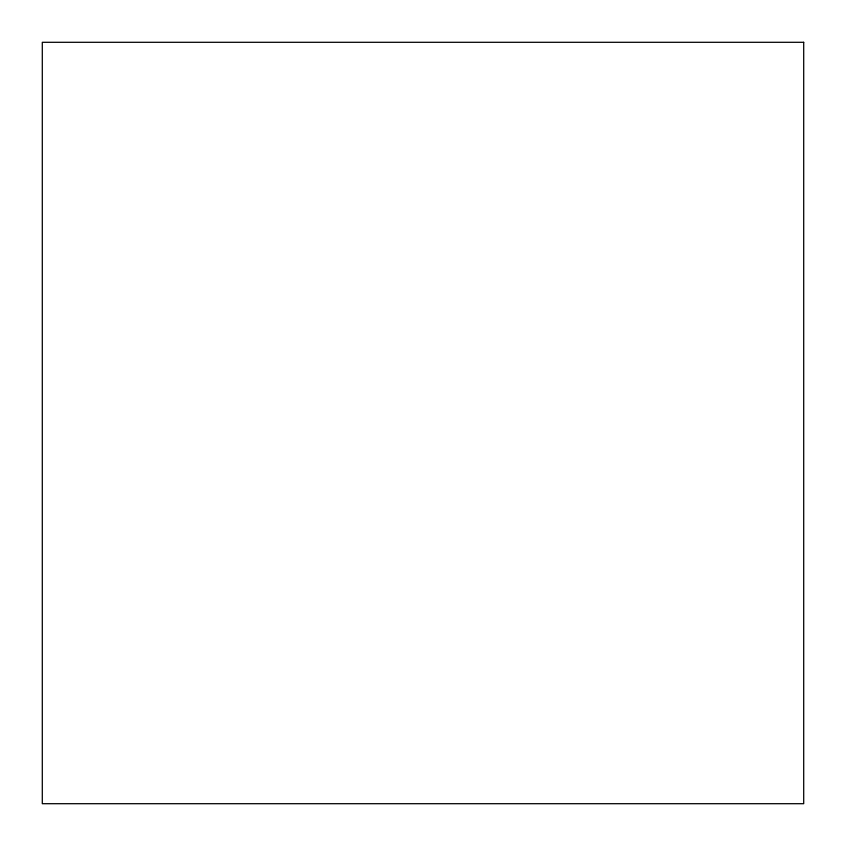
<?xml version="1.0" encoding="UTF-8"?>
<svg xmlns="http://www.w3.org/2000/svg" width="846" height="846" viewBox="0 0 846 846"><rect width="100%" height="100%" fill="white"/><g stroke="black" fill="none" stroke-linecap="round" stroke-linejoin="round"><path stroke-width="1.27" d="M803.7 42.3L42.3 42.3L42.3 803.7L803.7 803.7L803.7 42.3"/></g></svg>
